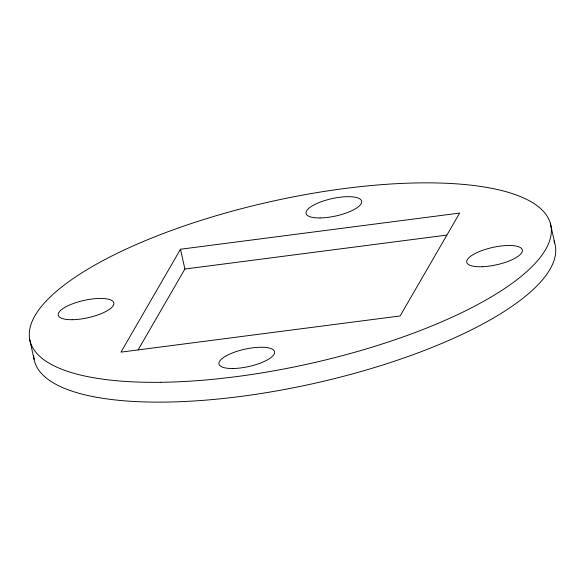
<?xml version="1.0" encoding="UTF-8"?>
<svg xmlns="http://www.w3.org/2000/svg" width="585" height="585" viewBox="0 0 585 585"><rect width="100%" height="100%" fill="white"/><g stroke="black" fill="none" stroke-linecap="round" stroke-linejoin="round"><path stroke-width="0.88" d="M180.502 249.232L120.971 352.126L400.111 315.958L459.649 213.072L180.502 249.232L184.889 269.027L138.082 349.925M184.889 269.027L446.816 235.09M550.331 223.251L554.719 243.038M29.703 339.519L34.091 359.314M553.988 240.881A266.76 83.319 -12.5 0 1 311.725 383.95A266.76 83.319 -12.5 0 1 33.667 355.578M160.699 382.305A266.76 83.319 -12.5 0 0 551.362 230.271A266.76 83.319 -12.5 0 0 158.857 235.214A266.76 83.319 -12.5 0 0 160.699 382.305M232.925 368.513A28.453 8.885 -12.5 0 0 274.592 352.302A28.453 8.885 -12.5 0 0 232.728 352.828A28.453 8.885 -12.5 0 0 232.925 368.513M320.046 217.949A28.453 8.885 -12.5 0 0 361.713 201.73A28.453 8.885 -12.5 0 0 319.849 202.256A28.453 8.885 -12.5 0 0 320.046 217.949M72.233 319.695A28.453 8.885 -12.5 0 0 113.899 303.476A28.453 8.885 -12.5 0 0 72.035 304.003A28.453 8.885 -12.5 0 0 72.233 319.695M482.325 266.723A28.453 8.885 -12.5 0 0 522.339 249.978A28.453 8.885 -12.5 0 0 479.013 251.696A28.453 8.885 -12.5 0 0 482.325 266.723"/></g></svg>
